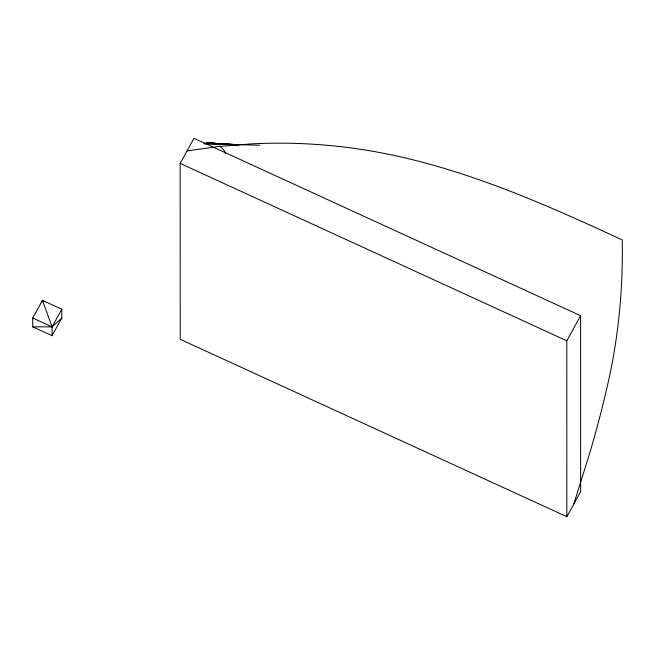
<?xml version="1.0" encoding="UTF-8"?>
<svg xmlns="http://www.w3.org/2000/svg" width="655" height="655" viewBox="0 0 655 655"><rect width="100%" height="100%" fill="white"/><g stroke="black" fill="none" stroke-linecap="round" stroke-linejoin="round"><path stroke-width="0.98" d="M573.747 504.153L589.762 453.014A493.379 90.071 -65.4 0 0 606.505 389.569C618.205 340.608 623.183 290.239 622.25 239.943C532.49 198.293 439.988 157.732 340.665 146.671A493.379 450.763 0 0 0 251.422 143.879L219.777 146.393L187.068 150.846M41.764 302.25L42.46 300.367L61.791 309.234L61.791 318.027L52.081 335.688L32.75 326.82L32.75 318.027L42.46 300.367L43.95 301.726M61.791 309.234L52.081 326.894L52.081 335.688M180.166 163.398L193.97 138.295L580.6 315.702L580.649 491.602L566.845 516.705L180.215 339.298L180.166 163.398L566.796 340.805L566.845 516.705M566.796 340.805L580.6 315.702M61.791 318.027L52.081 326.894L32.75 326.82M259.74 145.238L204.098 143.707L232.992 144.354L206.464 143.068L233.737 144.698L209.584 142.88L227.424 144.591M232.386 145.066L238.33 145.631L232.369 145.058M212.474 143.126L226.401 144.477M32.75 318.027L52.081 326.894L42.46 300.367L42.46 300.915M219.851 146.196L223.781 150.052L225.926 153.491M204.065 143.461A493.379 90.071 -65.4 0 1 215.143 143.764"/></g></svg>
